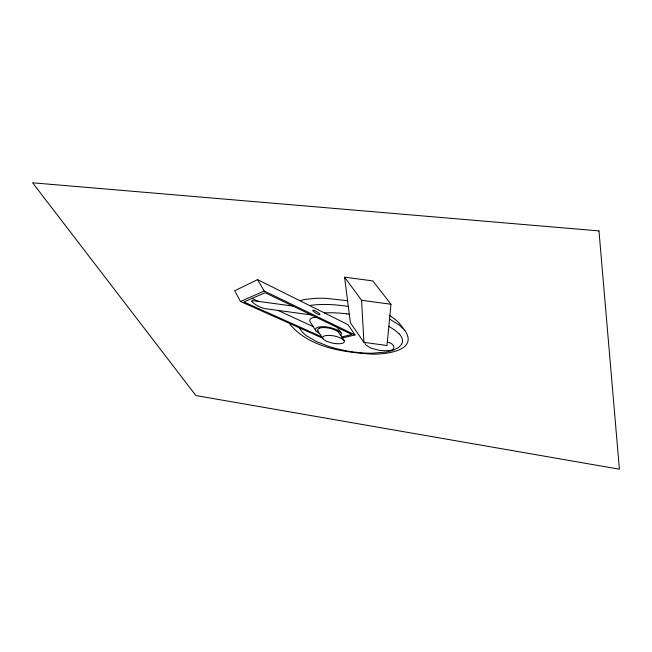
<?xml version="1.0" encoding="UTF-8"?>
<svg xmlns="http://www.w3.org/2000/svg" width="652" height="652" viewBox="0 0 652 652"><rect width="100%" height="100%" fill="white"/><g stroke="black" fill="none" stroke-linecap="round" stroke-linejoin="round"><path stroke-width="0.98" d="M390.98 304.248L386.995 345.519L363.922 342.333L350.409 322.805L344.574 277.182L372.838 280.922L390.98 304.248L361.575 300.303L344.574 277.182M401.689 344.232L398.665 347.475L393.36 350.157A65.102 31.166 20.5 0 1 386.09 352.064L372.202 353.221A97.987 47.857 21.2 0 1 361.444 352.838L352.952 351.925A79.821 38.444 20.9 0 1 346.253 350.817L342.536 350.067A73.521 35.208 20.9 0 1 328.274 346.285L316.22 341.469L306.766 335.951A23.13 10.611 21 0 1 299.692 328.135M342.422 337.915L355.038 334.941L347.981 324.655L257.54 279.618L234.704 290.759L240.49 301.493L322.438 338.095M240.49 301.493L264.231 291.012L355.038 334.941M319.268 328.209L317.736 329.407L317.874 330.882M299.716 300.621L305.739 299.333L315.242 298.372A97.613 44.352 19.5 0 1 325.918 298.314L347.589 300.751M341.77 336.937L351.917 334.517L265.128 292.724L243.889 301.957L321.632 336.815M324.411 312.919L325.821 312.846A85.991 38.639 19.4 0 1 346.514 313.824M313.213 310.197L312.74 310.678L314.574 312.267A13.937 6.659 21.2 0 0 315.951 313.172L317.353 313.954A4.108 1.948 21.3 0 0 319.513 314.745M319.504 314.72C321.012 314.647 318.632 312.919 318.217 312.683A13.757 6.438 21.5 0 0 316.823 311.77L315.397 310.988A4.165 1.964 21.4 0 0 313.213 310.173M346.514 313.816L349.309 314.199M292.854 306.073L253.074 300.67A1.899 0.872 23.2 0 0 251.835 301.46M311.273 314.94L264.565 308.575L260.629 307.288A18.533 8.615 22.9 0 1 255.617 304.59L255.299 304.394A12.991 6.007 23 0 1 253.441 303.033L251.933 301.468M331.02 328.559L335.332 330.067L338.323 331.95L344.109 340.458C345.47 342.87 341.599 343.669 339.92 343.685A19.038 8.753 20.7 0 1 331.803 342.985L326.897 341.461L323.506 339.472L317.931 330.98M387.329 342.08C394.533 343.172 397.345 350.695 387.891 350.564A26.015 12.249 19.4 0 1 378.429 350.148L370.589 348.038L365.568 344.729A6.985 3.236 19.4 0 1 365.373 342.544M251.998 298.437L258.437 301.403M277.98 310.401L313.196 326.628M389.554 319.064L399.114 324.957L404.99 330.597L400.377 324.598A31.296 15.037 19.5 0 0 393.254 317.98L389.88 315.698M388.853 326.326L394.859 330.108L399.122 333.873M405.104 330.751C418.641 351.289 383.726 354.672 371.151 354.069C342.838 352.161 309.309 347.483 290.01 324.386M344.109 340.458L341.363 338.323L336.717 336.571A16.544 7.498 20.4 0 0 332.487 335.707L331.322 335.56A18.859 8.525 20.4 0 0 327.011 335.487C325.356 335.519 321.542 336.261 322.797 338.665M337.606 327.622L341.273 333.164L341.192 335.03A8.769 4.059 20.6 0 1 340.792 335.454M316.204 317.312A15.941 7.392 21 0 0 312.438 317.826L310.156 319.064L309.749 321.037A6.259 2.91 21.3 0 0 310.042 321.64L315.91 330.931L318.665 333.188A8.745 4.018 20.9 0 0 319.667 333.718M341.061 332.797L336.897 329.749L330.156 327.508A21.866 9.984 20.6 0 0 321.346 326.701L317.785 327.288A13.374 6.137 20.8 0 0 316.831 327.703L315.625 328.755L315.503 330.165A5.803 2.665 21 0 0 315.788 330.751M257.54 279.618L264.231 291.012M361.575 300.303L363.922 342.333M319.244 328.192A16.862 7.718 20.6 0 1 331.029 328.641M399.301 333.865A25.102 11.891 19.3 0 1 401.55 344.183M309.504 305.495A95.828 43.219 19.4 0 1 348.331 306.464M598.976 230.906L32.6 182.788L195.91 395.552L619.4 469.212L598.976 230.906"/></g></svg>
